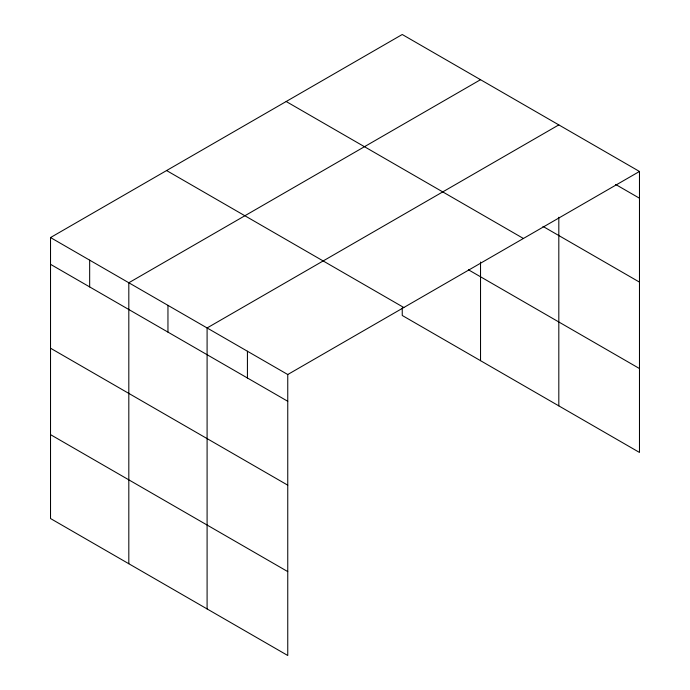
<?xml version="1.0" encoding="UTF-8"?>
<svg xmlns="http://www.w3.org/2000/svg" width="690" height="690" viewBox="0 0 690 690"><rect width="100%" height="100%" fill="white"/><g stroke="black" fill="none" stroke-linecap="round" stroke-linejoin="round"><path stroke-width="1.03" d="M50.525 237.558L287.756 374.523L287.756 655.5L50.525 518.535L50.525 237.558L402.244 34.5L639.475 171.465L639.475 452.442L402.244 315.477L402.244 307.947M480.533 79.695L128.814 282.762L128.814 563.73M558.814 124.899L207.095 327.957L207.095 608.934M287.756 374.523L639.475 171.465M615.644 184.463L639.475 198.22M542.97 226.398L639.475 282.115M286.178 101.508L523.408 238.473M468.415 269.781L639.475 368.546M166.592 170.551L403.822 307.516M50.525 264.322L287.756 401.278M50.525 348.209L287.756 485.173M50.525 434.64L287.756 571.605M558.814 217.264L558.814 405.867M480.533 262.019L480.533 360.672M247.425 351.245L247.425 377.999M167.955 305.36L167.955 332.114M89.665 260.164L89.665 286.919"/></g></svg>
